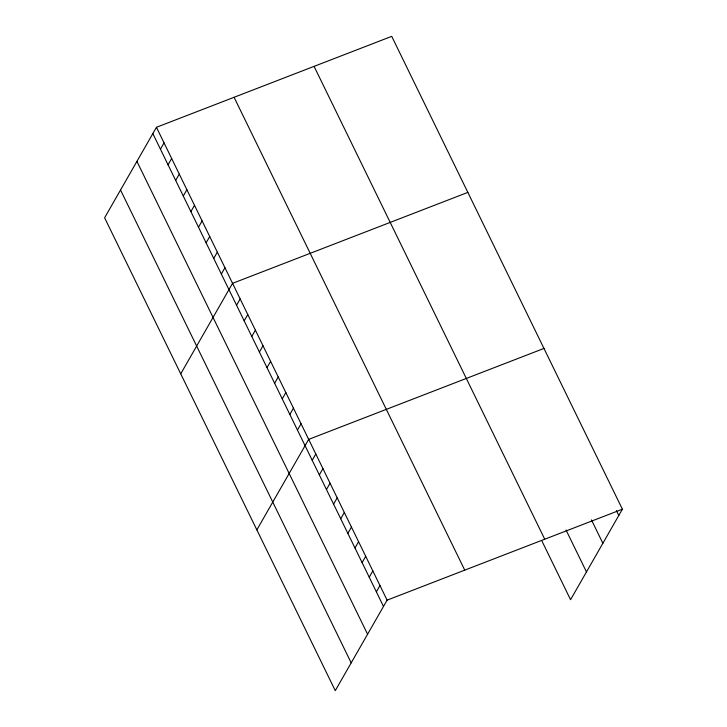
<?xml version="1.0" encoding="UTF-8"?>
<svg xmlns="http://www.w3.org/2000/svg" width="727" height="727" viewBox="0 0 727 727"><rect width="100%" height="100%" fill="white"/><g stroke="black" fill="none" stroke-linecap="round" stroke-linejoin="round"><path stroke-width="1.09" d="M156.441 127.298L104.615 217.8L335.274 690.65L387.1 600.157L622.385 509.2L391.726 36.35L156.441 127.298L387.1 600.157M160.449 149.199L164.048 142.901M168.055 164.802L171.663 158.513M175.67 180.405L179.278 174.116M183.286 196.008L186.884 189.72M190.892 211.612L194.5 205.323M198.507 227.215L202.106 220.926M206.114 242.818L209.721 236.529M213.729 258.43L217.337 252.133M221.344 274.034L224.943 267.736M180.732 373.842L232.558 283.339L467.843 192.391M236.566 305.24L240.174 298.942M244.181 320.843L247.78 314.555M251.787 336.447L255.395 330.158M259.403 352.05L263.001 345.761M267.009 367.653L270.617 361.364M274.624 383.256L278.232 376.968M282.24 398.859L285.838 392.571M289.846 414.472L293.454 408.174M297.461 430.075L301.06 423.777M256.849 529.883L308.675 439.381L543.96 348.433M312.201 460.291L315.809 454.002M319.335 474.904L322.933 468.615M326.459 489.525L330.067 483.228M333.593 504.138L337.192 497.841M340.718 518.751L344.325 512.462M347.851 533.373L351.45 527.075M354.976 547.985L358.584 541.688M362.11 562.598L365.708 556.309M369.234 577.211L372.842 570.922M376.368 591.833L379.976 585.535M622.385 509.2L570.559 599.702L542.042 541.233M616.405 510.627L618.786 515.498M591.46 519.896L602.874 543.278M566.033 530.01L586.471 571.913M314.082 66.366L544.741 539.216M234.085 97.291L464.744 570.141M152.834 133.595L383.492 606.445M136.921 161.385L367.58 634.235M120.528 190.011L351.186 662.86"/></g></svg>
